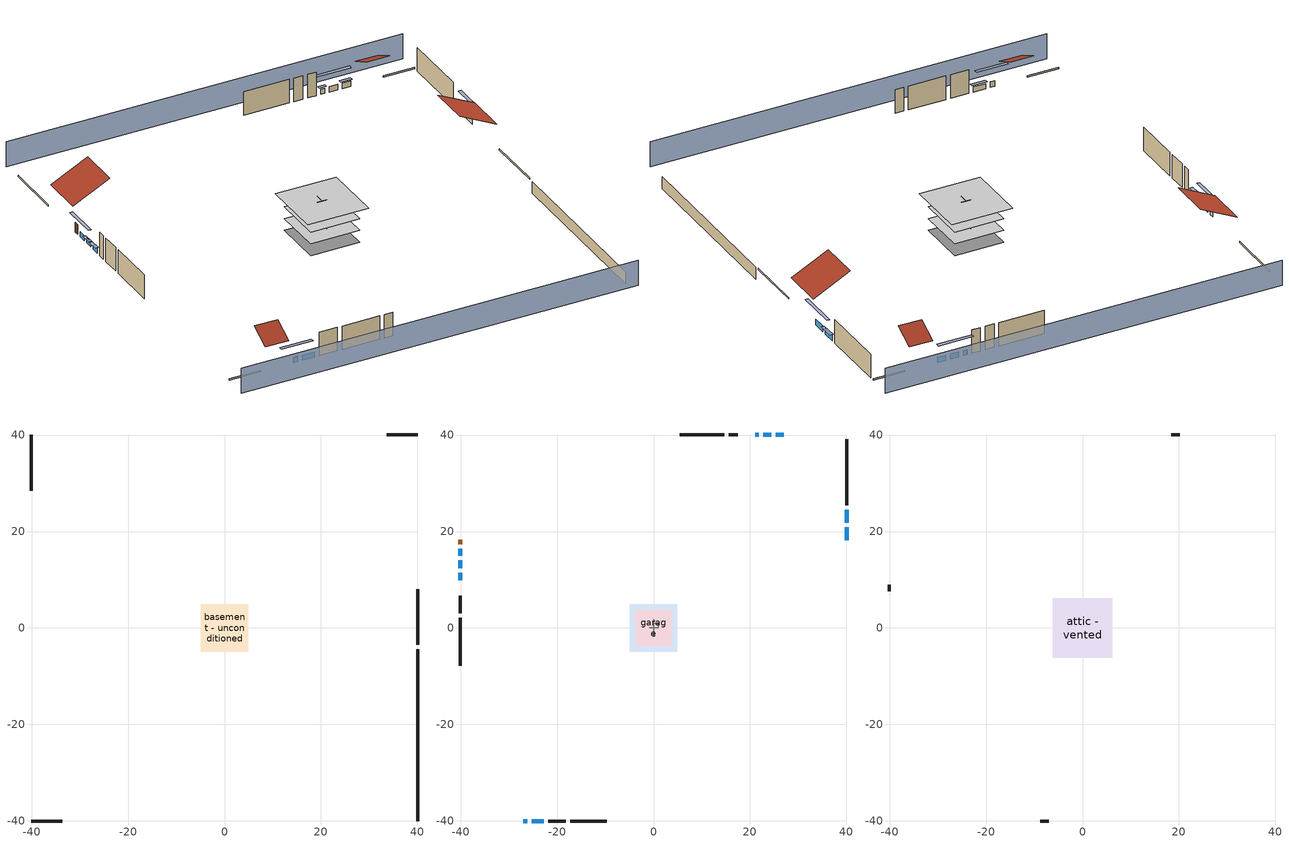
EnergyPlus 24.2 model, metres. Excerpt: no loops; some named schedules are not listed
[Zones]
basement - unconditioned
 floor foundation (Slab2 construction): -4.94,-4.94 -4.94,4.94 4.94,4.94 4.94,-4.94 z-2.13
 wall outside (RimJoist1 construction): 40,-3.5 40,8.02 z0.3:0.61
 wall outside (RimJoist2 construction): -40,-40 -33.6,-40 z0.3:0.61
 wall outside (RimJoist3 construction): -40,40 -40,28.48 z0.3:0.61
 wall outside (RimJoist4 construction): 40,40 33.6,40 z0.3:0.61
 wall foundation (FoundationWall1 construction): 40,-40 40,-4.43 z-2.13:0.3
air source heat pump airloop ret air zone
 floor adiabatic (AdiabaticConst): 0,0 0,1 1,1 1,0 z0
 wall adiabatic (AdiabaticConst): 0,1 0,0 1,0 1,1 0,1 z0:1
 ceiling adiabatic (AdiabaticConst): 1,0 1,1 0,1 0,0 z1
conditioned space
 floor to basement - unconditioned (Floor1 construction): -4.94,-4.94 -4.94,4.94 4.94,4.94 4.94,-4.94 z0.3
 floor to garage (Floor2 construction): -3.66,-3.66 -3.66,3.66 3.66,3.66 3.66,-3.66 z0.3
 floor adiabatic (AdiabaticFloorConstruction): -4.94,-4.94 -4.94,4.94 4.94,4.94 4.94,-4.94 z2.74
 wall outside (AdiabaticWallConstruction 1): -40,18.28 -40,17.37 z0.3:2.34
 wall outside (AdiabaticWallConstruction): 40,18.22 40,20.91 / 40,21.83 40,24.53 z0.3:1.52; 27.01,40 25.35,40 / -40,11.5 -40,9.9 / 24.42,40 22.76,40 z0.3:1.4; -27.01,-40 -26.12,-40 z0.3:1.46; -25.2,-40 -22.73,-40 / -40,14.01 -40,12.43 z0.3:1.37; -40,16.44 -40,14.93 z0.3:1.31; 21.83,40 21.06,40 z0.3:1.34
 wall outside (Wall3 construction): 40,25.45 40,39.07 z0.3:5.18
 wall outside (Wall4 construction): -17.21,-40 -9.65,-40 z0.3:5.18
 wall outside (Wall7 construction): -40,2.08 -40,-7.83 z0.3:5.18
 wall outside (Wall8 construction): 14.67,40 5.44,40 z0.3:5.18
 wall to garage (Wall5 construction): 0,1.83 0,-1.83 z0.3:5.18
 wall to garage (Wall6 construction): -0.91,0 0.91,0 z0.3:5.18
 window (WindowConstruction): 40,18.22 40,20.91 z0.3:1.52
 window (WindowConstruction 9): 27.01,40 25.35,40 z0.3:1.4
 window (WindowConstruction 1): 40,21.83 40,24.52 z0.3:1.52
 window (WindowConstruction 2): -27.01,-40 -26.12,-40 z0.3:1.46
 window (WindowConstruction 3): -25.19,-40 -22.73,-40 z0.3:1.37
 window (WindowConstruction 4): -40,16.44 -40,14.93 z0.3:1.31
 window (WindowConstruction 5): -40,14.01 -40,12.43 z0.3:1.37
 window (WindowConstruction 6): -40,11.5 -40,9.9 z0.3:1.4
 window (WindowConstruction 7): 24.42,40 22.76,40 z0.3:1.4
 window (WindowConstruction 8): 21.83,40 21.06,40 z0.3:1.34
 door (Door): -40,18.28 -40,17.37 z0.3:2.34
 ceiling adiabatic (AdiabaticFloorConstruction): 4.94,-4.94 4.94,4.94 -4.94,4.94 -4.94,-4.94 z2.74
garage
 floor foundation (Slab1 construction): -3.66,-3.66 -3.66,3.66 3.66,3.66 3.66,-3.66 z0
 wall outside (Wall1 construction): -21.8,-40 -18.14,-40 z0.3:5.18
 wall outside (Wall12 construction): 17.43,40 15.6,40 z0.3:5.18
 wall outside (Wall2 construction): -40,6.67 -40,3.01 z0.3:5.18
attic - vented
 floor to conditioned space (Floor3 construction Reversed): -6.15,-6.15 -6.15,6.15 6.15,6.15 6.15,-6.15 z5.18
 wall outside (Wall10 construction): 20.13,40 18.36,40 z0.3:5.18
 wall outside (Wall11 construction): -40,8.97 -40,7.6 z0.3:5.18
 wall outside (Wall9 construction): -8.72,-40 -6.95,-40 z0.3:5.18
 roof outside (Roof1 construction): 40,17.29,5.18 32.54,17.29,8.91 32.54,8.95,8.91 40,8.95,5.18
 roof outside (Roof2 construction): -27.94,-40,5.18 -27.94,-35.77,7.3 -32.67,-35.77,7.3 -32.67,-40,5.18
 roof outside (Roof3 construction): 27.94,40,5.18 27.94,35.77,7.3 32.67,35.77,7.3 32.67,40,5.18
 roof outside (Roof4 construction): -40,19.21,5.18 -32.54,19.21,8.91 -32.54,27.55,8.91 -40,27.55,5.18
shading: 40,44.57 -40,44.57 / -40,-44.57 40,-44.57 z0:5.18; 40,23.65 40,15.47 40.61,15.47 40.61,23.65 z4.27; 25.04,40 27.31,40 27.31,40.61 25.04,40.61 z1.71; 40,24.83 40,21.53 40.61,21.53 40.61,24.83 z1.83; -23.38,-40 -29.75,-40 -29.75,-40.61 -23.38,-40.61 z4.21; -22.43,-40 -25.5,-40 -25.5,-40.61 -22.43,-40.61 z1.68; -40,12.19 -40,19.18 -40.61,19.18 -40.61,12.19 z4.05; -40,12.12 -40,14.31 -40.61,14.31 -40.61,12.12 z1.68; -40,9.6 -40,11.81 -40.61,11.81 -40.61,9.6 z1.71; 20.01,40 27.16,40 27.16,40.61 20.01,40.61 z4.15; 20.75,40 22.13,40 22.13,40.61 20.75,40.61 z1.65
[Building]
Building 1: Terrain=Suburbs
[Site:Location]
Portland Intl Arpt_OR: Latitude {deg}=45.59; Longitude {deg}=-122.6; Time Zone {hr}=-8; Elevation {m}=33; Keep Site Location Information=Yes
[Site:GroundTemperature:Shallow]
10.2558, 8.96328, 8.85977, 9.47314, 11.9355, 14.3863, 16.5111, 17.8571, 17.9714, 16.8767, 14.8061, 12.4304
[Site:WaterMainsTemperature]
Calculation Method=Schedule; Temperature Schedule=mains temperature schedule
[Material] Roughness=Rough; Thermal Absorptance=0.9
Name | Thickness {m} | Conductivity {W/m-K} | Density {kg/m3} | Specific Heat {J/kg-K} | Solar Absorptance | Visible Absorptance
asphalt or fiberglass shingles | 0.00635 | 0.162714 | 1121.4 | 1465.45 | 0.85 | 0.85
ceiling loosefill ins | 0.169333 | 0.0480833 | 16.02 | 1046.75 | 0.7 | 0.7
ceiling stud and cavity | 0.1397 | 0.0824711 | 65.682 | 1177.47 | 0.7 | 0.7
concrete 4.0 in. | 0.1016 | 1.803125 | 2242.8 | 837.4 | 0.7 | 0.7
concrete 8.0 in. | 0.2032 | 1.803125 | 2242.8 | 837.4 | 0.7 | 0.7
door material | 0.04445 | 0.0612267 | 512.64 | 1214.23 | 0.7 | 0.7
floor covering | 0.0127 | 0.0433444 | 54.468 | 1339.84 | 0.6 | 0.6
floor rigid ins | 0.051816 | 0.029427 | 32.04 | 1214.23 | 0.7 | 0.7
floor rigid ins 1; wall rigid ins | 0.512978 | 0.029427 | 32.04 | 1214.23 | 0.7 | 0.7
floor stud and cavity | 0.1397 | 0.0972396 | 92.3553 | 1139.71 | 0.7 | 0.7
floor stud and cavity 1 | 0.1397 | 1.75129 | 37.0049 | 1207.88 | 0.7 | 0.7
furniture material basement - unconditioned 1; furniture material conditioned space 1; furniture material garage 1 | 0.1524 | 0.115458 | 640.8 | 1214.23 | 0.6 | 0.6
gypsum board | 0.0127 | 0.160291 | 801 | 837.4 | 0.6 | 0.6
osb sheathing 0.5 in. | 0.0127 | 0.115458 | 512.64 | 1214.23 | 0.6 | 0.6
osb sheathing 0.5 in. 1; osb sheathing 0.5 in. 2; osb sheathing 0.5 in. 3 | 0.0127 | 0.115458 | 512.64 | 1214.23 | 0.7 | 0.7
osb sheathing 0.75 in. | 0.01905 | 0.115458 | 512.64 | 1214.23 | 0.7 | 0.7
rim joist stud and cavity | 0.0508 | 0.178688 | 50.32683 | 1063.81 | 0.6 | 0.6
roof rigid ins | 0.00281632 | 0.029427 | 32.04 | 1214.23 | 0.7 | 0.7
wall stud and cavity | 0.1397 | 0.727959 | 139.0536 | 1170.24 | 0.6 | 0.6
wall stud and cavity 1 | 0.1397 | 0.0951301 | 139.0536 | 1170.24 | 0.7 | 0.7
wall stud and cavity 2 | 0.1397 | 0.0856282 | 139.0536 | 1170.24 | 0.7 | 0.7
wall stud and cavity 3 | 0.0889 | 0.380278 | 52.3479 | 1209.89 | 0.7 | 0.7
wall stud and cavity 4 | 0.0889 | 0.391764 | 83.0341 | 1211.67 | 0.7 | 0.7
wood siding | 0.0254 | 0.102417 | 544.68 | 1172.36 | 0.85 | 0.85
wood siding 1; wood siding 2 | 0.0254 | 0.102417 | 544.68 | 1172.36 | 0.7 | 0.7
[Material:NoMass]
Adiabatic: Roughness=Rough; Thermal Resistance {m2-K/W}=176.1; Thermal Absorptance=0.9; Solar Absorptance=0.7; Visible Absorptance=0.7
[WindowMaterial:SimpleGlazingSystem]
WindowMaterial: U-Factor {W/m2-K}=4.31528; Solar Heat Gain Coefficient=0.67
[Construction]
AdiabaticConst: Adiabatic
AdiabaticFloorConstruction: floor stud and cavity 1, floor rigid ins 1, osb sheathing 0.75 in., floor covering
AdiabaticWallConstruction: wood siding 1, wall rigid ins, wall stud and cavity 3, gypsum board
AdiabaticWallConstruction 1: wood siding 2, wall rigid ins, wall stud and cavity 3, gypsum board
Door: door material
Floor1 construction; Floor2 construction: floor stud and cavity, floor rigid ins, osb sheathing 0.75 in., floor covering
Floor3 construction Reversed: gypsum board, ceiling stud and cavity, ceiling loosefill ins
FoundationWall1 construction: concrete 8.0 in.
furniture construction basement - unconditioned 1: furniture material basement - unconditioned 1
furniture construction conditioned space 1: furniture material conditioned space 1
furniture construction garage 1: furniture material garage 1
PartitionWallConstruction: gypsum board, wall stud and cavity 4, gypsum board
RimJoist1 construction; RimJoist2 construction; RimJoist3 construction; RimJoist4 construction: wood siding, rim joist stud and cavity
Roof1 construction; Roof2 construction; Roof3 construction; Roof4 construction: asphalt or fiberglass shingles, roof rigid ins, osb sheathing 0.5 in.
Slab1 construction; Slab2 construction: concrete 4.0 in.
Wall1 construction; Wall2 construction: wood siding, osb sheathing 0.5 in. 1, wall stud and cavity
Wall10 construction; Wall11 construction; Wall12 construction; Wall9 construction: wood siding, osb sheathing 0.5 in. 2, wall stud and cavity
Wall3 construction; Wall4 construction: wood siding, osb sheathing 0.5 in. 1, wall stud and cavity 1, gypsum board
Wall5 construction: osb sheathing 0.5 in. 2, wall stud and cavity 2, gypsum board
Wall6 construction: osb sheathing 0.5 in. 3, wall stud and cavity 2, gypsum board
Wall7 construction; Wall8 construction: wood siding, osb sheathing 0.5 in. 2, wall stud and cavity 1, gypsum board
WindowConstruction; WindowConstruction 1; WindowConstruction 2; WindowConstruction 3; WindowConstruction 4; WindowConstruction 5; WindowConstruction 6; WindowConstruction 7; WindowConstruction 8; WindowConstruction 9: WindowMaterial
[Zone] Multiplier=1
Name | Volume {m3} | Part of Total Floor Area
air source heat pump airloop ret air zone | 1 | No
attic - vented | 138.513 | Yes
basement - unconditioned | 238.088 | Yes
conditioned space | 606.66 | Yes
garage | 130.484 | Yes
[Space]
Name | Zone | Space Type | Volume {m3}
air source heat pump airloop ret air space | air source heat pump airloop ret air zone | Plenum Space Type
attic - vented 1 | attic - vented |  | 138.513
basement - unconditioned 1 | basement - unconditioned |  | 238.088
conditioned space 1 | conditioned space |  | 606.66
garage 1 | garage |  | 130.484
[SpaceList]
Plenum Space Type: air source heat pump airloop ret air space
[OtherEquipment] Design Level Calculation Method=EquipmentLevel
Name | Fuel Type | Zone or ZoneList or Space or SpaceList | Schedule | Design Level {W} | Fraction Latent | Fraction Radiant | Fraction Lost
air source heat pump airloop_0 RetCondToRP; air source heat pump airloop_0 RetSensLkToRP | None | air source heat pump airloop ret air space | Always On Discrete | 0 | 0 | 0 | 0
air source heat pump airloop_0 RetLatLkToRP | None | air source heat pump airloop ret air space | Always On Discrete | 0 | 1 | 0 | 0
air source heat pump airloop_0 RetCondToDZ; air source heat pump airloop_0 SupCondToDZ; air source heat pump airloop_0 SupSensLkToDZ | None | basement - unconditioned 1 | Always On Discrete | 0 | 0 | 0 | 0
air source heat pump airloop_0 SupLatLkToDZ | None | basement - unconditioned 1 | Always On Discrete | 0 | 1 | 0 | 0
air source heat pump airloop_0 SupCondToLv; air source heat pump airloop_0 SupSensLkToCond; mech vent house fan sensible load | None | conditioned space 1 | Always On Discrete | 0 | 0 | 0 | 0
air source heat pump airloop_0 SupLatLkToCond; mech vent house fan latent load | None | conditioned space 1 | Always On Discrete | 0 | 1 | 0 | 0
clothes dryer 1 | Electricity | conditioned space 1 | clothes_dryer | 0 | 0.015 | 0.081 | 0.85
cooking range 1 | Electricity | conditioned space 1 | cooking_range | 0 | 0.08 | 0.432 | 0.2
general water use latent | None | conditioned space 1 | general water use schedule | 62.594 | 1 | 0 | 0
general water use sensible | None | conditioned space 1 | general water use schedule | -61.6891 | 0 | 0.6 | 0
water heater energy adjustment1 | Electricity | garage 1 | Always On Discrete | 0.01 | 0 | 0 | 1
water heater lat | None | garage 1 | Always On Discrete | 0 | 1 | 0 | 0
water heater sens | None | garage 1 | Always On Discrete | 0 | 0 | 0 | 0
[ZoneInfiltration:EffectiveLeakageArea] Schedule=Always On Discrete
Name | Zone or Space | Effective Air Leakage Area {cm2} | Stack Coefficient | Wind Coefficient
infil attic - vented 1 | attic - vented 1 | 5037.94 | 0.000191169 | 4.40743e-05
infil garage 1 | garage 1 | 271.837 | 0.000129147 | 4.64657e-05
[ZoneMixing] Schedule=Always On Continuous; Design Flow Rate Calculation Method=Flow/Zone; Design Flow Rate {m3/s}=0
Name | Zone or Space | Source Zone or Space
whole house fan mix | attic - vented | conditioned space
air source heat pump airloop_0 ZoneMixCondToDZ mix | basement - unconditioned | conditioned space
air source heat pump airloop_0 ZoneMixDZToCond mix | conditioned space | basement - unconditioned
[SurfaceProperty:ExposedFoundationPerimeter] Exposed Perimeter Calculation Method=TotalExposedPerimeter
Name | Total Exposed Perimeter {m}
Slab2 | 35.57016
Slab1 | 18.288
[InternalMass]
Name | Construction | Zone or ZoneList | Space or SpaceList | Surface Area {m2}
furniture mass basement - unconditioned 1 | furniture construction basement - unconditioned 1 | basement - unconditioned | basement - unconditioned 1 | 39.05644
furniture mass conditioned space 1 | furniture construction conditioned space 1 | conditioned space | conditioned space 1 | 99.51774
partition wall mass | PartitionWallConstruction | conditioned space | conditioned space 1 | 248.794
furniture mass garage 1 | furniture construction garage 1 | garage | garage 1 | 5.35122
[ZoneInfiltration:DesignFlowRate] Schedule=Always On Discrete
Name | Zone or ZoneList or Space or SpaceList | Design Flow Rate Calculation Method | Design Flow Rate {m3/s} | Air Changes per Hour {1/hr} | Constant Term Coefficient | Temperature Term Coefficient | Velocity Term Coefficient | Velocity Squared Term Coefficient
basement_unconditioned 1 duct leakage imbalance infil flow | basement - unconditioned 1 | Flow/Zone | 0
infil basement - unconditioned 1 | basement - unconditioned 1 | AirChanges/Hour |  | 0.1 | 1 | 0 | 0 | 0
infil flow; natural vent flow; whole house fan flow | conditioned space 1 | Flow/Zone | 0
[SurfaceProperty:IncidentSolarMultiplier] Incident Solar Multiplier=1; Incident Solar Multiplier Schedule=trans schedule winter=0.85 summer=0.7
Window1; Window10; Window2; Window3; Window4; Window5; Window6; Window7; Window8; Window9
[Lights] Design Level Calculation Method=LightingLevel; Return Air Fraction=0; Fraction Radiant=0.6; Fraction Visible=0.2; Fraction Replaceable=1
Name | Zone or ZoneList or Space or SpaceList | Schedule | Lighting Level {W}
interior lighting | conditioned space 1 | lighting_interior | 364.252
garage lighting | garage 1 | lighting_garage | 8.91543
[People]
occupants: Zone or ZoneList or Space or SpaceList=conditioned space 1; Number of People Schedule=occupants; Number of People Calculation Method=People; Number of People=3; Fraction Radiant=0.314171; Sensible Heat Fraction=0.56303; Activity Level Schedule=occupants activity schedule; Carbon Dioxide Generation Rate {m3/s-W}=0; Enable ASHRAE 55 Comfort Warnings=No; Mean Radiant Temperature Calculation Type=EnclosureAveraged
[ElectricEquipment] Design Level Calculation Method=EquipmentLevel
Name | Zone or ZoneList or Space or SpaceList | Schedule | Design Level {W} | Fraction Latent | Fraction Radiant | Fraction Lost
clothes dryer | conditioned space 1 | clothes_dryer | 4795.64 | 0.015 | 0.081 | 0.85
clothes washer | conditioned space 1 | clothes_washer | 377.916 | 0.03 | 0.162 | 0.7
cooking range | conditioned space 1 | cooking_range | 1159.29 | 0.08 | 0.432 | 0.2
dishwasher | conditioned space 1 | dishwasher | 697.209 | 0.3 | 0.18 | 0.4
fridge | conditioned space 1 | fridge schedule | 37.7397 | 0 | 0.6 | 0
mech vent bath fan 0 | conditioned space 1 | mech vent bath fan 0 schedule | 30 | 0 | 0 | 1
mech vent house fan | conditioned space 1 | mech vent house fan schedule | 0 | 0 | 0 | 1
mech vent house fan cfis | conditioned space 1 | mech vent house fan cfis schedule | 0 | 0 | 0 | 0
mech vent range fan 0 | conditioned space 1 | mech vent range fan 0 schedule | 30 | 0 | 0 | 1
misc plug loads | conditioned space 1 | plug_loads_other | 211.164 | 0.021 | 0.558 | 0.049
misc tv | conditioned space 1 | plug_loads_tv | 290.474 | 0 | 0.6 | 0
whole house fan | conditioned space 1 | Always On Discrete | 0 | 0 | 0 | 1
freezer | garage 1 | freezer schedule | 194.914 | 0 | 0.6 | 0
[AvailabilityManager:Scheduled]
air source heat pump airloop Availability Manager: Schedule=Always On Discrete
[AirLoopHVAC:ReturnPlenum]
Air Loop HVAC Return Plenum 1: Zone=air source heat pump airloop ret air zone
[WaterUse:Equipment]
dishwasher: Peak Flow Rate {m3/s}=4.73164e-06; Flow Rate Fraction Schedule=hot_water_dishwasher
[Foundation:Kiva] Wall Depth Below Slab {m}=0.2032
Name | Initial Indoor Air Temperature {C} | Wall Height Above Grade {m}
Foundation Kiva 1 | 13.4258 | 0.1016
Foundation Kiva 2 | 9.52053 | 0.3048
[Foundation:Kiva:Settings]
Soil Conductivity {W/m-K}=1.3848; Soil Density {kg/m3}=1842.3; Soil Specific Heat {J/kg-K}=418.7; Ground Solar Absorptivity=0.9; Ground Thermal Absorptivity=0.9; Ground Surface Roughness {m}=0.03; Far-Field Width {m}=40; Deep-Ground Boundary Condition=ZeroFlux; Deep-Ground Depth {m}=40; Minimum Cell Dimension {m}=0.2; Maximum Cell Growth Coefficient=3; Simulation Timestep=Timestep
[Exterior:Lights]
exterior lighting: Schedule=exterior lighting schedule; Design Level {W}=8.97151
[EnergyManagementSystem:GlobalVariable]
air_source_heat_pump_airloop_0_DuctImbalLkExhFanEquivCond
air_source_heat_pump_airloop_0_DuctImbalLkExhFanEquivDZ
air_source_heat_pump_airloop_0_DuctImbalLkSupFanEquivCond
air_source_heat_pump_airloop_0_DuctImbalLkSupFanEquivDZ
air_source_heat_pump_airloop_0_DZ_T
air_source_heat_pump_airloop_0_DZ_W
air_source_heat_pump_airloop_0_RetCondToDZ
air_source_heat_pump_airloop_0_RetCondToRP
air_source_heat_pump_airloop_0_RetLatLkToRP
air_source_heat_pump_airloop_0_RetSensLkToRP
air_source_heat_pump_airloop_0_SupCondToDZ
air_source_heat_pump_airloop_0_SupCondToLv
air_source_heat_pump_airloop_0_SupLatLkToCond
air_source_heat_pump_airloop_0_SupLatLkToDZ
air_source_heat_pump_airloop_0_SupSensLkToCond
air_source_heat_pump_airloop_0_SupSensLkToDZ
air_source_heat_pump_airloop_0_ZoneMixCondToDZ
air_source_heat_pump_airloop_0_ZoneMixDZToCond
air_source_heat_pump_airloop_AH_MFR
air_source_heat_pump_airloop_AH_Tout
air_source_heat_pump_airloop_AH_VFR
air_source_heat_pump_airloop_AH_Wout
air_source_heat_pump_airloop_Fan_RTF
air_source_heat_pump_airloop_RA_T
air_source_heat_pump_airloop_Ra_W
infil_program_Qfan
infil_program_Qinf
natural_vent_program_Qnv
natural_vent_program_Qwhf
[EnergyManagementSystem:Sensor]
Name | Output:Variable or Output:Meter Index Key | Output:Variable or Output:Meter
airflow_gain | infil flow | Infiltration Sensible Heat Gain Energy
airflow_gain_1 | natural vent flow | Infiltration Sensible Heat Gain Energy
airflow_gain_2 | whole house fan flow | Infiltration Sensible Heat Gain Energy
airflow_loss | infil flow | Infiltration Sensible Heat Loss Energy
airflow_loss_1 | natural vent flow | Infiltration Sensible Heat Loss Energy
airflow_loss_2 | whole house fan flow | Infiltration Sensible Heat Loss Energy
air_source_heat_pump_airloop_0_DZ_T_s | basement - unconditioned | Zone Air Temperature
air_source_heat_pump_airloop_0_DZ_W_s | basement - unconditioned | Zone Mean Air Humidity Ratio
air_source_heat_pump_airloop_AH_MFR_s | Node 7 | System Node Mass Flow Rate
air_source_heat_pump_airloop_AH_Tout_s | Node 7 | System Node Temperature
air_source_heat_pump_airloop_AH_VFR_s | Node 7 | System Node Current Density Volume Flow Rate
air_source_heat_pump_airloop_AH_Wout_s | Node 7 | System Node Humidity Ratio
air_source_heat_pump_airloop_RA_T_s | Node 10 | System Node Temperature
air_source_heat_pump_airloop_Ra_W_s | Node 10 | System Node Humidity Ratio
clg_load_cond |  | Cooling:EnergyTransfer:Zone:CONDITIONED SPACE
clg_load_duct |  | Cooling:EnergyTransfer:Zone:AIR SOURCE HEAT PUMP AIRLOOP RET AIR ZONE
clg_sp_s; clg_sp_s_1 | cooling setpoint | Schedule Value
clothes_dryer_exhaust_0_sch_s | clothes_dryer | Schedule Value
cool_season | cooling season schedule | Schedule Value
ducts_conv | air source heat pump airloop_0 RetCondToRP | Other Equipment Convective Heating Energy
ducts_conv_1 | air source heat pump airloop_0 RetLatLkToRP | Other Equipment Convective Heating Energy
ducts_conv_2 | air source heat pump airloop_0 RetSensLkToRP | Other Equipment Convective Heating Energy
ducts_conv_3 | air source heat pump airloop_0 SupCondToLv | Other Equipment Convective Heating Energy
ducts_conv_4 | air source heat pump airloop_0 SupLatLkToCond | Other Equipment Convective Heating Energy
ducts_conv_5 | air source heat pump airloop_0 SupSensLkToCond | Other Equipment Convective Heating Energy
ducts_rad | air source heat pump airloop_0 RetCondToRP | Other Equipment Radiant Heating Energy
ducts_rad_1 | air source heat pump airloop_0 RetLatLkToRP | Other Equipment Radiant Heating Energy
ducts_rad_2 | air source heat pump airloop_0 RetSensLkToRP | Other Equipment Radiant Heating Energy
ducts_rad_3 | air source heat pump airloop_0 SupCondToLv | Other Equipment Radiant Heating Energy
ducts_rad_4 | air source heat pump airloop_0 SupLatLkToCond | Other Equipment Radiant Heating Energy
ducts_rad_5 | air source heat pump airloop_0 SupSensLkToCond | Other Equipment Radiant Heating Energy
htg_load_cond |  | Heating:EnergyTransfer:Zone:CONDITIONED SPACE
htg_load_duct |  | Heating:EnergyTransfer:Zone:AIR SOURCE HEAT PUMP AIRLOOP RET AIR ZONE
htg_sp_s; htg_sp_s_1 | heating setpoint | Schedule Value
ig_ee_conv | clothes dryer | Electric Equipment Convective Heating Energy
ig_ee_conv_2 | cooking range | Electric Equipment Convective Heating Energy
ig_ee_conv_3 | dishwasher | Electric Equipment Convective Heating Energy
ig_ee_conv_4 | fridge | Electric Equipment Convective Heating Energy
ig_ee_conv_5 | misc plug loads | Electric Equipment Convective Heating Energy
ig_ee_conv_6 | misc tv | Electric Equipment Convective Heating Energy
ig_ee_conv_7 | whole house fan | Electric Equipment Convective Heating Energy
ig_ee_rad | clothes dryer | Electric Equipment Radiant Heating Energy
ig_ee_rad_2 | cooking range | Electric Equipment Radiant Heating Energy
ig_ee_rad_3 | dishwasher | Electric Equipment Radiant Heating Energy
ig_ee_rad_4 | fridge | Electric Equipment Radiant Heating Energy
ig_ee_rad_5 | misc plug loads | Electric Equipment Radiant Heating Energy
ig_ee_rad_6 | misc tv | Electric Equipment Radiant Heating Energy
ig_ee_rad_7 | whole house fan | Electric Equipment Radiant Heating Energy
ig_lgt_conv | interior lighting | Lights Convective Heating Energy
ig_lgt_rad | interior lighting | Lights Radiant Heating Energy
ig_lgt_vis | interior lighting | Lights Visible Radiation Heating Energy
ig_oe_conv | clothes dryer 1 | Other Equipment Convective Heating Energy
ig_oe_conv_1 | cooking range 1 | Other Equipment Convective Heating Energy
ig_oe_conv_2 | general water use latent | Other Equipment Convective Heating Energy
ig_oe_conv_3 | general water use sensible | Other Equipment Convective Heating Energy
ig_oe_rad | clothes dryer 1 | Other Equipment Radiant Heating Energy
ig_oe_rad_1 | cooking range 1 | Other Equipment Radiant Heating Energy
